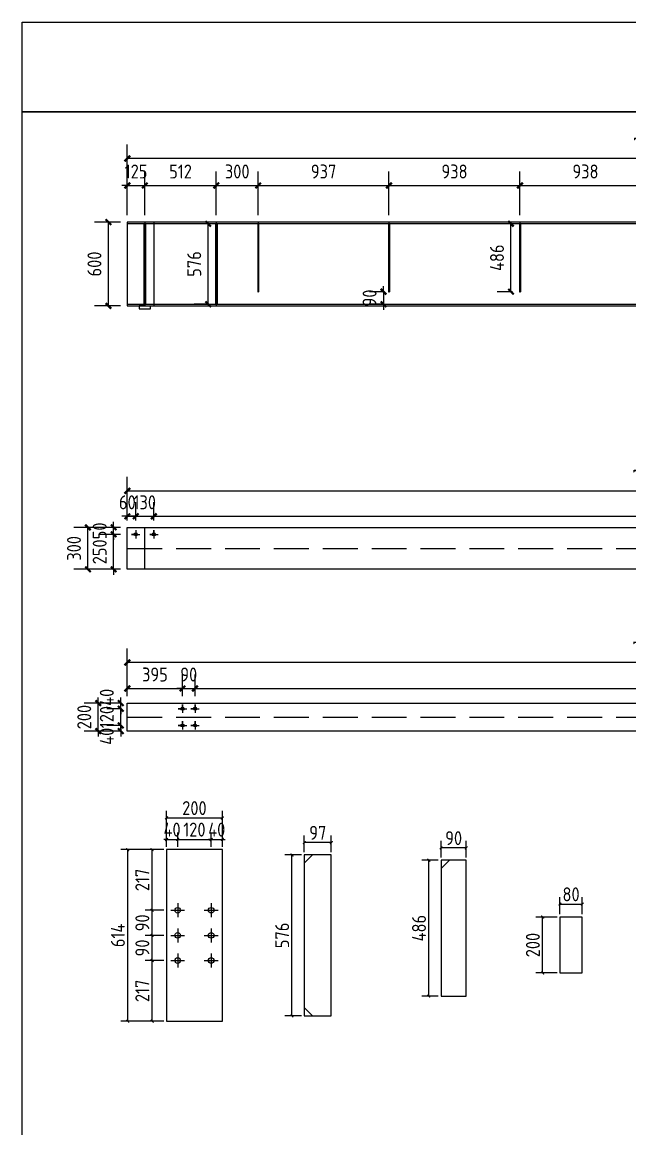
# Model space of a CAD drawing. Extents: x 411778 to 673094, y -11605 to 324395.
# Drawn here: x 472618 to 476971, y 127474 to 135395 of the extents above; entities that cross this region are included whole.
import ezdxf

# ---------------------------------------------------------------- set-up
doc = ezdxf.new("R2010")
doc.units = 0
doc.header["$LTSCALE"] = 1000
doc.header["$MEASUREMENT"] = 0
doc.linetypes.add('DASH', pattern=[0.35, 0.25, -0.1])
doc.styles.get("Standard").update_dxf_attribs({"font": 'gbenor.shx', "bigfont": 'gbcbig.shx'})
doc.dimstyles.get("Standard").update_dxf_attribs({"dimscale": 100, "dimtxt": 3.5, "dimasz": 1, "dimexe": 2.5, "dimexo": 3, "dimgap": 1.5, "dimtad": 1, "dimdec": 0, "dimzin": 0, "dimdsep": 46, "dimtxsty": 'Standard', "dimblk": 'ARCHTICK', "dimcen": 0.09, "dimadec": 0, "dimazin": 0, "dimtfac": 1, "dimtdec": 0, "dimtix": 1, "dimtmove": 2, "dimatfit": 3, "dimfxl": 1, "dimtolj": 1, "dimtzin": 0, "dimarcsym": 0})

# ---------------------------------------------------------------- blocks, each defined once
blk = doc.blocks.new('_ArchTick')
at = {"color": 0, "linetype": 'ByBlock', "const_width": 0.4}
blk.add_lwpolyline([(-0.5, -0.5), (0.5, 0.5)], dxfattribs=at)
blk = doc.blocks.new('*D550')
at = {"color": 3, "lineweight": -2}
for p, q in [((473322, 133964), (473136.5, 133964)), ((473236.5, 133364), (473236.5, 133964)), ((473322, 133364), (473136.5, 133364))]:
    blk.add_line(p, q, dxfattribs=at)
at = {"layer": 'Defpoints', "color": 0}
for p in [(473236.5, 133964), (473372, 133964), (473372, 133364)]:
    blk.add_point(p, dxfattribs=at)
at = {"color": 3, "lineweight": -2, "xscale": 40, "yscale": 40, "zscale": 40}
for p, rotation in [((473236.5, 133964), 90), ((473236.5, 133364), 270)]:
    blk.add_blockref('_ArchTick', p, dxfattribs=dict(at, rotation=rotation))
at = {"color": 0, "insert": (473136.5, 133664), "char_height": 100, "attachment_point": 5, "rotation": 90}
blk.add_mtext('\\A1;600', dxfattribs=at)
blk = doc.blocks.new('*D551')
at = {"color": 3, "lineweight": -2}
for p, q in [((475199, 133466), (475107, 133466)), ((475207, 133466), (475207, 133506)), ((475207, 133466), (475207, 133376)), ((475199, 133376), (475107, 133376)), ((475207, 133376), (475207, 133336))]:
    blk.add_line(p, q, dxfattribs=at)
at = {"layer": 'Defpoints', "color": 0}
for p in [(475249, 133466), (475207, 133376), (475249, 133376)]:
    blk.add_point(p, dxfattribs=at)
at = {"color": 3, "lineweight": -2, "xscale": 40, "yscale": 40, "zscale": 40}
for p, rotation in [((475207, 133466), 270), ((475207, 133376), 90)]:
    blk.add_blockref('_ArchTick', p, dxfattribs=dict(at, rotation=rotation))
at = {"color": 0, "insert": (475107, 133421), "char_height": 100, "attachment_point": 5, "rotation": 90}
blk.add_mtext('\\A1;90', dxfattribs=at)
blk = doc.blocks.new('*D552')
at = {"color": 3, "lineweight": -2}
for p, q in [((476131, 133952), (476019.5, 133952)), ((476119.5, 133466), (476119.5, 133952)), ((476131, 133466), (476019.5, 133466))]:
    blk.add_line(p, q, dxfattribs=at)
at = {"layer": 'Defpoints', "color": 0}
for p in [(476119.5, 133952), (476181, 133952), (476181, 133466)]:
    blk.add_point(p, dxfattribs=at)
at = {"color": 3, "lineweight": -2, "xscale": 40, "yscale": 40, "zscale": 40}
for p, rotation in [((476119.5, 133952), 90), ((476119.5, 133466), 270)]:
    blk.add_blockref('_ArchTick', p, dxfattribs=dict(at, rotation=rotation))
at = {"color": 0, "insert": (476019.5, 133709), "char_height": 100, "attachment_point": 5, "rotation": 90}
blk.add_mtext('\\A1;486', dxfattribs=at)
blk = doc.blocks.new('*D553')
at = {"color": 3, "lineweight": -2}
for p, q in [((473953, 133952), (473851, 133952)), ((473951, 133376), (473951, 133952)), ((473953, 133376), (473851, 133376))]:
    blk.add_line(p, q, dxfattribs=at)
at = {"layer": 'Defpoints', "color": 0}
for p in [(473951, 133952), (474003, 133952), (474003, 133376)]:
    blk.add_point(p, dxfattribs=at)
at = {"color": 3, "lineweight": -2, "xscale": 40, "yscale": 40, "zscale": 40}
for p, rotation in [((473951, 133952), 90), ((473951, 133376), 270)]:
    blk.add_blockref('_ArchTick', p, dxfattribs=dict(at, rotation=rotation))
at = {"color": 0, "insert": (473851, 133664), "char_height": 100, "attachment_point": 5, "rotation": 90}
blk.add_mtext('\\A1;576', dxfattribs=at)
blk = doc.blocks.new('*D554')
at = {"color": 3, "lineweight": -2}
for p, q in [((473372, 134014), (473372, 134326)), ((473497, 134014), (473497, 134326)), ((473372, 134226), (473332, 134226)), ((473372, 134226), (473497, 134226)), ((473497, 134226), (473537, 134226))]:
    blk.add_line(p, q, dxfattribs=at)
at = {"layer": 'Defpoints', "color": 0}
for p in [(473497, 134226), (473372, 133964), (473497, 133964)]:
    blk.add_point(p, dxfattribs=at)
at = {"color": 3, "lineweight": -2, "xscale": 40, "yscale": 40, "zscale": 40}
blk.add_blockref('_ArchTick', (473372, 134226), dxfattribs=at)
at = {"color": 3, "lineweight": -2, "xscale": 40, "yscale": 40, "zscale": 40, "rotation": 180}
blk.add_blockref('_ArchTick', (473497, 134226), dxfattribs=at)
at = {"color": 0, "insert": (473434.5, 134326), "char_height": 100, "attachment_point": 5}
blk.add_mtext('\\A1;125', dxfattribs=at)
blk = doc.blocks.new('*D555')
at = {"color": 3, "lineweight": -2}
for p, q in [((473497, 134014), (473497, 134326)), ((474009, 134014), (474009, 134326)), ((473497, 134226), (474009, 134226))]:
    blk.add_line(p, q, dxfattribs=at)
at = {"layer": 'Defpoints', "color": 0}
for p in [(474009, 134226), (473497, 133964), (474009, 133964)]:
    blk.add_point(p, dxfattribs=at)
at = {"color": 3, "lineweight": -2, "xscale": 40, "yscale": 40, "zscale": 40, "rotation": 180}
blk.add_blockref('_ArchTick', (473497, 134226), dxfattribs=at)
at = {"color": 3, "lineweight": -2, "xscale": 40, "yscale": 40, "zscale": 40}
blk.add_blockref('_ArchTick', (474009, 134226), dxfattribs=at)
at = {"color": 0, "insert": (473753, 134326), "char_height": 100, "attachment_point": 5}
blk.add_mtext('\\A1;512', dxfattribs=at)
blk = doc.blocks.new('*D556')
at = {"color": 3, "lineweight": -2}
for p, q in [((474009, 134014), (474009, 134326)), ((474309, 134014), (474309, 134326)), ((474009, 134226), (474309, 134226))]:
    blk.add_line(p, q, dxfattribs=at)
at = {"layer": 'Defpoints', "color": 0}
for p in [(474309, 134226), (474009, 133964), (474309, 133964)]:
    blk.add_point(p, dxfattribs=at)
at = {"color": 3, "lineweight": -2, "xscale": 40, "yscale": 40, "zscale": 40, "rotation": 180}
blk.add_blockref('_ArchTick', (474009, 134226), dxfattribs=at)
at = {"color": 3, "lineweight": -2, "xscale": 40, "yscale": 40, "zscale": 40}
blk.add_blockref('_ArchTick', (474309, 134226), dxfattribs=at)
at = {"color": 0, "insert": (474159, 134326), "char_height": 100, "attachment_point": 5}
blk.add_mtext('\\A1;300', dxfattribs=at)
blk = doc.blocks.new('*D557')
at = {"color": 3, "lineweight": -2}
for p, q in [((474309, 134014), (474309, 134326)), ((475246, 134014), (475246, 134326)), ((474309, 134226), (475246, 134226))]:
    blk.add_line(p, q, dxfattribs=at)
at = {"layer": 'Defpoints', "color": 0}
for p in [(475246, 134226), (474309, 133964), (475246, 133964)]:
    blk.add_point(p, dxfattribs=at)
at = {"color": 3, "lineweight": -2, "xscale": 40, "yscale": 40, "zscale": 40, "rotation": 180}
blk.add_blockref('_ArchTick', (474309, 134226), dxfattribs=at)
at = {"color": 3, "lineweight": -2, "xscale": 40, "yscale": 40, "zscale": 40}
blk.add_blockref('_ArchTick', (475246, 134226), dxfattribs=at)
at = {"color": 0, "insert": (474777.5, 134326), "char_height": 100, "attachment_point": 5}
blk.add_mtext('\\A1;937', dxfattribs=at)
blk = doc.blocks.new('*D558')
at = {"color": 3, "lineweight": -2}
for p, q in [((475246, 134014), (475246, 134326)), ((476184, 134014), (476184, 134326)), ((475246, 134226), (476184, 134226))]:
    blk.add_line(p, q, dxfattribs=at)
at = {"layer": 'Defpoints', "color": 0}
for p in [(476184, 134226), (475246, 133964), (476184, 133964)]:
    blk.add_point(p, dxfattribs=at)
at = {"color": 3, "lineweight": -2, "xscale": 40, "yscale": 40, "zscale": 40, "rotation": 180}
blk.add_blockref('_ArchTick', (475246, 134226), dxfattribs=at)
at = {"color": 3, "lineweight": -2, "xscale": 40, "yscale": 40, "zscale": 40}
blk.add_blockref('_ArchTick', (476184, 134226), dxfattribs=at)
at = {"color": 0, "insert": (475715, 134326), "char_height": 100, "attachment_point": 5}
blk.add_mtext('\\A1;938', dxfattribs=at)
blk = doc.blocks.new('*D559')
at = {"color": 3, "lineweight": -2}
for p, q in [((476184, 134014), (476184, 134326)), ((477122, 134014), (477122, 134326)), ((476184, 134226), (477122, 134226))]:
    blk.add_line(p, q, dxfattribs=at)
at = {"layer": 'Defpoints', "color": 0}
for p in [(477122, 134226), (476184, 133964), (477122, 133964)]:
    blk.add_point(p, dxfattribs=at)
at = {"color": 3, "lineweight": -2, "xscale": 40, "yscale": 40, "zscale": 40, "rotation": 180}
blk.add_blockref('_ArchTick', (476184, 134226), dxfattribs=at)
at = {"color": 3, "lineweight": -2, "xscale": 40, "yscale": 40, "zscale": 40}
blk.add_blockref('_ArchTick', (477122, 134226), dxfattribs=at)
at = {"color": 0, "insert": (476653, 134326), "char_height": 100, "attachment_point": 5}
blk.add_mtext('\\A1;938', dxfattribs=at)
blk = doc.blocks.new('*D566')
at = {"color": 3, "lineweight": -2}
for p, q in [((473372, 134014), (473372, 134518.5)), ((480867, 134008), (480867, 134518.5)), ((480867, 134418.5), (473372, 134418.5))]:
    blk.add_line(p, q, dxfattribs=at)
at = {"layer": 'Defpoints', "color": 0}
for p in [(473372, 134418.5), (473372, 133964), (480867, 133958)]:
    blk.add_point(p, dxfattribs=at)
at = {"color": 3, "lineweight": -2, "xscale": 40, "yscale": 40, "zscale": 40, "rotation": 180}
blk.add_blockref('_ArchTick', (473372, 134418.5), dxfattribs=at)
at = {"color": 3, "lineweight": -2, "xscale": 40, "yscale": 40, "zscale": 40}
blk.add_blockref('_ArchTick', (480867, 134418.5), dxfattribs=at)
at = {"color": 0, "insert": (477119.5, 134518.5), "char_height": 100, "attachment_point": 5}
blk.add_mtext('\\A1;7495', dxfattribs=at)
blk = doc.blocks.new('*D567')
at = {"color": 3, "lineweight": -2}
for p, q in [((473372, 131829), (473372, 131958.5)), ((473432, 131829), (473432, 131958.5)), ((473372, 131858.5), (473332, 131858.5)), ((473372, 131858.5), (473432, 131858.5)), ((473432, 131858.5), (473472, 131858.5))]:
    blk.add_line(p, q, dxfattribs=at)
at = {"layer": 'Defpoints', "color": 0}
for p in [(473432, 131858.5), (473372, 131779), (473432, 131779)]:
    blk.add_point(p, dxfattribs=at)
at = {"color": 3, "lineweight": -2, "xscale": 40, "yscale": 40, "zscale": 40}
blk.add_blockref('_ArchTick', (473372, 131858.5), dxfattribs=at)
at = {"color": 3, "lineweight": -2, "xscale": 40, "yscale": 40, "zscale": 40, "rotation": 180}
blk.add_blockref('_ArchTick', (473432, 131858.5), dxfattribs=at)
at = {"color": 0, "insert": (473372, 131958.5), "char_height": 100, "attachment_point": 5}
blk.add_mtext('\\A1;60', dxfattribs=at)
blk = doc.blocks.new('*D568')
at = {"color": 3, "lineweight": -2}
for p, q in [((473562, 131829), (473562, 131958.5)), ((480807, 131829), (480807, 131958.5)), ((473562, 131858.5), (480807, 131858.5))]:
    blk.add_line(p, q, dxfattribs=at)
at = {"layer": 'Defpoints', "color": 0}
for p in [(480807, 131858.5), (473562, 131779), (480807, 131779)]:
    blk.add_point(p, dxfattribs=at)
at = {"color": 3, "lineweight": -2, "xscale": 40, "yscale": 40, "zscale": 40, "rotation": 180}
blk.add_blockref('_ArchTick', (473562, 131858.5), dxfattribs=at)
at = {"color": 3, "lineweight": -2, "xscale": 40, "yscale": 40, "zscale": 40}
blk.add_blockref('_ArchTick', (480807, 131858.5), dxfattribs=at)
at = {"color": 0, "insert": (477184.5, 131958.5), "char_height": 100, "attachment_point": 5}
blk.add_mtext('\\A1;7245', dxfattribs=at)
blk = doc.blocks.new('*D570')
at = {"color": 3, "lineweight": -2}
for p, q in [((473322, 131729), (473174, 131729)), ((473274, 131729), (473274, 131769)), ((473274, 131479), (473274, 131729)), ((473322, 131479), (473174, 131479)), ((473274, 131479), (473274, 131439))]:
    blk.add_line(p, q, dxfattribs=at)
at = {"layer": 'Defpoints', "color": 0}
for p in [(473274, 131729), (473372, 131729), (473372, 131479)]:
    blk.add_point(p, dxfattribs=at)
at = {"color": 3, "lineweight": -2, "xscale": 40, "yscale": 40, "zscale": 40}
for p, rotation in [((473274, 131729), 270), ((473274, 131479), 90)]:
    blk.add_blockref('_ArchTick', p, dxfattribs=dict(at, rotation=rotation))
at = {"color": 0, "insert": (473174, 131604), "char_height": 100, "attachment_point": 5, "rotation": 90}
blk.add_mtext('\\A1;250', dxfattribs=at)
blk = doc.blocks.new('*D571')
at = {"color": 3, "lineweight": -2}
for p, q in [((473274, 131779), (473274, 131819)), ((473322, 131779), (473174, 131779)), ((473322, 131729), (473174, 131729)), ((473274, 131729), (473274, 131779)), ((473274, 131729), (473274, 131689))]:
    blk.add_line(p, q, dxfattribs=at)
at = {"layer": 'Defpoints', "color": 0}
for p in [(473274, 131779), (473372, 131779), (473372, 131729)]:
    blk.add_point(p, dxfattribs=at)
at = {"color": 3, "lineweight": -2, "xscale": 40, "yscale": 40, "zscale": 40}
for p, rotation in [((473274, 131779), 270), ((473274, 131729), 90)]:
    blk.add_blockref('_ArchTick', p, dxfattribs=dict(at, rotation=rotation))
at = {"color": 0, "insert": (473174, 131754), "char_height": 100, "attachment_point": 5, "rotation": 90}
blk.add_mtext('\\A1;50', dxfattribs=at)
blk = doc.blocks.new('*D572')
at = {"color": 3, "lineweight": -2}
for p, q in [((473322, 131779), (472990, 131779)), ((473090, 131479), (473090, 131779)), ((473322, 131479), (472990, 131479))]:
    blk.add_line(p, q, dxfattribs=at)
at = {"layer": 'Defpoints', "color": 0}
for p in [(473090, 131779), (473372, 131779), (473372, 131479)]:
    blk.add_point(p, dxfattribs=at)
at = {"color": 3, "lineweight": -2, "xscale": 40, "yscale": 40, "zscale": 40}
for p, rotation in [((473090, 131779), 90), ((473090, 131479), 270)]:
    blk.add_blockref('_ArchTick', p, dxfattribs=dict(at, rotation=rotation))
at = {"color": 0, "insert": (472990, 131629), "char_height": 100, "attachment_point": 5, "rotation": 90}
blk.add_mtext('\\A1;300', dxfattribs=at)
blk = doc.blocks.new('*D573')
at = {"color": 3, "lineweight": -2}
for p, q in [((473372, 131829), (473372, 132141)), ((480855, 131829), (480855, 132141)), ((473372, 132041), (480855, 132041))]:
    blk.add_line(p, q, dxfattribs=at)
at = {"layer": 'Defpoints', "color": 0}
for p in [(480855, 132041), (473372, 131779), (480855, 131779)]:
    blk.add_point(p, dxfattribs=at)
at = {"color": 3, "lineweight": -2, "xscale": 40, "yscale": 40, "zscale": 40, "rotation": 180}
blk.add_blockref('_ArchTick', (473372, 132041), dxfattribs=at)
at = {"color": 3, "lineweight": -2, "xscale": 40, "yscale": 40, "zscale": 40}
blk.add_blockref('_ArchTick', (480855, 132041), dxfattribs=at)
at = {"color": 0, "insert": (477113.5, 132141), "char_height": 100, "attachment_point": 5}
blk.add_mtext('\\A1;7483', dxfattribs=at)
blk = doc.blocks.new('*D574')
at = {"color": 3, "lineweight": -2}
for p, q in [((473325, 130361.5), (473325, 130401.5)), ((473322, 130361.5), (473225, 130361.5)), ((473322, 130321.5), (473225, 130321.5)), ((473325, 130321.5), (473325, 130361.5)), ((473325, 130321.5), (473325, 130281.5))]:
    blk.add_line(p, q, dxfattribs=at)
at = {"layer": 'Defpoints', "color": 0}
for p in [(473325, 130361.5), (473372, 130361.5), (473372, 130321.5)]:
    blk.add_point(p, dxfattribs=at)
at = {"color": 3, "lineweight": -2, "xscale": 40, "yscale": 40, "zscale": 40}
for p, rotation in [((473325, 130361.5), 270), ((473325, 130321.5), 90)]:
    blk.add_blockref('_ArchTick', p, dxfattribs=dict(at, rotation=rotation))
at = {"color": 0, "insert": (473225, 130284), "char_height": 100, "attachment_point": 5, "rotation": 90}
blk.add_mtext('\\A1;40', dxfattribs=at)
blk = doc.blocks.new('*D575')
at = {"color": 3, "lineweight": -2}
for p, q in [((473322, 130481.5), (473225, 130481.5)), ((473325, 130481.5), (473325, 130521.5)), ((473325, 130361.5), (473325, 130481.5)), ((473322, 130361.5), (473225, 130361.5)), ((473325, 130361.5), (473325, 130321.5))]:
    blk.add_line(p, q, dxfattribs=at)
at = {"layer": 'Defpoints', "color": 0}
for p in [(473325, 130481.5), (473372, 130481.5), (473372, 130361.5)]:
    blk.add_point(p, dxfattribs=at)
at = {"color": 3, "lineweight": -2, "xscale": 40, "yscale": 40, "zscale": 40}
for p, rotation in [((473325, 130481.5), 270), ((473325, 130361.5), 90)]:
    blk.add_blockref('_ArchTick', p, dxfattribs=dict(at, rotation=rotation))
at = {"color": 0, "insert": (473225, 130421.5), "char_height": 100, "attachment_point": 5, "rotation": 90}
blk.add_mtext('\\A1;120', dxfattribs=at)
blk = doc.blocks.new('*D576')
at = {"color": 3, "lineweight": -2}
for p, q in [((473325, 130521.5), (473325, 130561.5)), ((473322, 130521.5), (473225, 130521.5)), ((473322, 130481.5), (473225, 130481.5)), ((473325, 130481.5), (473325, 130521.5)), ((473325, 130481.5), (473325, 130441.5))]:
    blk.add_line(p, q, dxfattribs=at)
at = {"layer": 'Defpoints', "color": 0}
for p in [(473325, 130521.5), (473372, 130521.5), (473372, 130481.5)]:
    blk.add_point(p, dxfattribs=at)
at = {"color": 3, "lineweight": -2, "xscale": 40, "yscale": 40, "zscale": 40}
for p, rotation in [((473325, 130521.5), 270), ((473325, 130481.5), 90)]:
    blk.add_blockref('_ArchTick', p, dxfattribs=dict(at, rotation=rotation))
at = {"color": 0, "insert": (473225, 130563), "char_height": 100, "attachment_point": 5, "rotation": 90}
blk.add_mtext('\\A1;40', dxfattribs=at)
blk = doc.blocks.new('*D577')
at = {"color": 3, "lineweight": -2}
for p, q in [((473163.5, 130521.5), (473163.5, 130561.5)), ((473322, 130521.5), (473063.5, 130521.5)), ((473163.5, 130321.5), (473163.5, 130521.5)), ((473322, 130321.5), (473063.5, 130321.5)), ((473163.5, 130321.5), (473163.5, 130281.5))]:
    blk.add_line(p, q, dxfattribs=at)
at = {"layer": 'Defpoints', "color": 0}
for p in [(473163.5, 130521.5), (473372, 130521.5), (473372, 130321.5)]:
    blk.add_point(p, dxfattribs=at)
at = {"color": 3, "lineweight": -2, "xscale": 40, "yscale": 40, "zscale": 40}
for p, rotation in [((473163.5, 130521.5), 270), ((473163.5, 130321.5), 90)]:
    blk.add_blockref('_ArchTick', p, dxfattribs=dict(at, rotation=rotation))
at = {"color": 0, "insert": (473063.5, 130421.5), "char_height": 100, "attachment_point": 5, "rotation": 90}
blk.add_mtext('\\A1;200', dxfattribs=at)
blk = doc.blocks.new('*D578')
at = {"color": 3, "lineweight": -2}
for p, q in [((473372, 130571.5), (473372, 130726)), ((473767, 130571.5), (473767, 130726)), ((473372, 130626), (473767, 130626))]:
    blk.add_line(p, q, dxfattribs=at)
at = {"layer": 'Defpoints', "color": 0}
for p in [(473767, 130626), (473372, 130521.5), (473767, 130521.5)]:
    blk.add_point(p, dxfattribs=at)
at = {"color": 3, "lineweight": -2, "xscale": 40, "yscale": 40, "zscale": 40, "rotation": 180}
blk.add_blockref('_ArchTick', (473372, 130626), dxfattribs=at)
at = {"color": 3, "lineweight": -2, "xscale": 40, "yscale": 40, "zscale": 40}
blk.add_blockref('_ArchTick', (473767, 130626), dxfattribs=at)
at = {"color": 0, "insert": (473569.5, 130726), "char_height": 100, "attachment_point": 5}
blk.add_mtext('\\A1;395', dxfattribs=at)
blk = doc.blocks.new('*D579')
at = {"color": 3, "lineweight": -2}
for p, q in [((473767, 130571.5), (473767, 130726)), ((473857, 130571.5), (473857, 130726)), ((473767, 130626), (473727, 130626)), ((473767, 130626), (473857, 130626)), ((473857, 130626), (473897, 130626))]:
    blk.add_line(p, q, dxfattribs=at)
at = {"layer": 'Defpoints', "color": 0}
for p in [(473857, 130626), (473767, 130521.5), (473857, 130521.5)]:
    blk.add_point(p, dxfattribs=at)
at = {"color": 3, "lineweight": -2, "xscale": 40, "yscale": 40, "zscale": 40}
blk.add_blockref('_ArchTick', (473767, 130626), dxfattribs=at)
at = {"color": 3, "lineweight": -2, "xscale": 40, "yscale": 40, "zscale": 40, "rotation": 180}
blk.add_blockref('_ArchTick', (473857, 130626), dxfattribs=at)
at = {"color": 0, "insert": (473812, 130726), "char_height": 100, "attachment_point": 5}
blk.add_mtext('\\A1;90', dxfattribs=at)
blk = doc.blocks.new('*D580')
at = {"color": 3, "lineweight": -2}
for p, q in [((473857, 130571.5), (473857, 130726)), ((480495, 130571.5), (480495, 130726)), ((473857, 130626), (480495, 130626))]:
    blk.add_line(p, q, dxfattribs=at)
at = {"layer": 'Defpoints', "color": 0}
for p in [(480495, 130626), (473857, 130521.5), (480495, 130521.5)]:
    blk.add_point(p, dxfattribs=at)
at = {"color": 3, "lineweight": -2, "xscale": 40, "yscale": 40, "zscale": 40, "rotation": 180}
blk.add_blockref('_ArchTick', (473857, 130626), dxfattribs=at)
at = {"color": 3, "lineweight": -2, "xscale": 40, "yscale": 40, "zscale": 40}
blk.add_blockref('_ArchTick', (480495, 130626), dxfattribs=at)
at = {"color": 0, "insert": (477176, 130726), "char_height": 100, "attachment_point": 5}
blk.add_mtext('\\A1;6638', dxfattribs=at)
blk = doc.blocks.new('*D583')
at = {"color": 3, "lineweight": -2}
for p, q in [((473372, 130571.5), (473372, 130912)), ((480855, 130571.5), (480855, 130912)), ((480855, 130812), (473372, 130812))]:
    blk.add_line(p, q, dxfattribs=at)
at = {"layer": 'Defpoints', "color": 0}
for p in [(473372, 130812), (473372, 130521.5), (480855, 130521.5)]:
    blk.add_point(p, dxfattribs=at)
at = {"color": 3, "lineweight": -2, "xscale": 40, "yscale": 40, "zscale": 40, "rotation": 180}
blk.add_blockref('_ArchTick', (473372, 130812), dxfattribs=at)
at = {"color": 3, "lineweight": -2, "xscale": 40, "yscale": 40, "zscale": 40}
blk.add_blockref('_ArchTick', (480855, 130812), dxfattribs=at)
at = {"color": 0, "insert": (477113.5, 130912), "char_height": 100, "attachment_point": 5}
blk.add_mtext('\\A1;7483', dxfattribs=at)
blk = doc.blocks.new('*D589')
at = {"color": 3, "lineweight": -2}
for p, q in [((473632.5, 128679), (473499.5, 128679)), ((473549.5, 128245), (473549.5, 128679)), ((473632.5, 128245), (473499.5, 128245))]:
    blk.add_line(p, q, dxfattribs=at)
at = {"layer": 'Defpoints', "color": 0}
for p in [(473549.5, 128679), (473652.5, 128679), (473652.5, 128245)]:
    blk.add_point(p, dxfattribs=at)
at = {"color": 3, "lineweight": -2, "xscale": 20, "yscale": 20, "zscale": 20}
for p, rotation in [((473549.5, 128679), 90), ((473549.5, 128245), 270)]:
    blk.add_blockref('_ArchTick', p, dxfattribs=dict(at, rotation=rotation))
at = {"color": 0, "insert": (473479.5, 128462), "char_height": 100, "attachment_point": 5, "rotation": 90}
blk.add_mtext('\\A1;217', dxfattribs=at)
blk = doc.blocks.new('*D584')
at = {"color": 3, "lineweight": -2}
for p, q in [((473632.5, 128859), (473499.5, 128859)), ((473549.5, 128679), (473549.5, 128859)), ((473632.5, 128679), (473499.5, 128679))]:
    blk.add_line(p, q, dxfattribs=at)
at = {"layer": 'Defpoints', "color": 0}
for p in [(473549.5, 128859), (473652.5, 128859), (473652.5, 128679)]:
    blk.add_point(p, dxfattribs=at)
at = {"color": 3, "lineweight": -2, "xscale": 20, "yscale": 20, "zscale": 20}
for p, rotation in [((473549.5, 128859), 90), ((473549.5, 128679), 270)]:
    blk.add_blockref('_ArchTick', p, dxfattribs=dict(at, rotation=rotation))
at = {"color": 0, "insert": (473479.5, 128769), "char_height": 100, "attachment_point": 5, "rotation": 90}
blk.add_mtext('\\A1;90', dxfattribs=at)
blk = doc.blocks.new('*D585')
at = {"color": 3, "lineweight": -2}
for p, q in [((473632.5, 129039), (473499.5, 129039)), ((473549.5, 128859), (473549.5, 129039)), ((473632.5, 128859), (473499.5, 128859))]:
    blk.add_line(p, q, dxfattribs=at)
at = {"layer": 'Defpoints', "color": 0}
for p in [(473549.5, 129039), (473652.5, 129039), (473652.5, 128859)]:
    blk.add_point(p, dxfattribs=at)
at = {"color": 3, "lineweight": -2, "xscale": 20, "yscale": 20, "zscale": 20}
for p, rotation in [((473549.5, 129039), 90), ((473549.5, 128859), 270)]:
    blk.add_blockref('_ArchTick', p, dxfattribs=dict(at, rotation=rotation))
at = {"color": 0, "insert": (473479.5, 128949), "char_height": 100, "attachment_point": 5, "rotation": 90}
blk.add_mtext('\\A1;90', dxfattribs=at)
blk = doc.blocks.new('*D590')
at = {"color": 3, "lineweight": -2}
for p, q in [((473632.5, 129473), (473499.5, 129473)), ((473549.5, 129039), (473549.5, 129473)), ((473632.5, 129039), (473499.5, 129039))]:
    blk.add_line(p, q, dxfattribs=at)
at = {"layer": 'Defpoints', "color": 0}
for p in [(473549.5, 129473), (473652.5, 129473), (473652.5, 129039)]:
    blk.add_point(p, dxfattribs=at)
at = {"color": 3, "lineweight": -2, "xscale": 20, "yscale": 20, "zscale": 20}
for p, rotation in [((473549.5, 129473), 90), ((473549.5, 129039), 270)]:
    blk.add_blockref('_ArchTick', p, dxfattribs=dict(at, rotation=rotation))
at = {"color": 0, "insert": (473479.5, 129256), "char_height": 100, "attachment_point": 5, "rotation": 90}
blk.add_mtext('\\A1;217', dxfattribs=at)
blk = doc.blocks.new('*D586')
at = {"color": 3, "lineweight": -2}
for p, q in [((473652.5, 129493), (473652.5, 129596)), ((473732.5, 129493), (473732.5, 129596)), ((473652.5, 129546), (473632.5, 129546)), ((473652.5, 129546), (473732.5, 129546)), ((473732.5, 129546), (473752.5, 129546))]:
    blk.add_line(p, q, dxfattribs=at)
at = {"layer": 'Defpoints', "color": 0}
for p in [(473732.5, 129546), (473652.5, 129473), (473732.5, 129473)]:
    blk.add_point(p, dxfattribs=at)
at = {"color": 3, "lineweight": -2, "xscale": 20, "yscale": 20, "zscale": 20}
blk.add_blockref('_ArchTick', (473652.5, 129546), dxfattribs=at)
at = {"color": 3, "lineweight": -2, "xscale": 20, "yscale": 20, "zscale": 20, "rotation": 180}
blk.add_blockref('_ArchTick', (473732.5, 129546), dxfattribs=at)
at = {"color": 0, "insert": (473692.5, 129616), "char_height": 100, "attachment_point": 5}
blk.add_mtext('\\A1;40', dxfattribs=at)
blk = doc.blocks.new('*D587')
at = {"color": 3, "lineweight": -2}
for p, q in [((473732.5, 129493), (473732.5, 129596)), ((473972.5, 129493), (473972.5, 129596)), ((473732.5, 129546), (473972.5, 129546))]:
    blk.add_line(p, q, dxfattribs=at)
at = {"layer": 'Defpoints', "color": 0}
for p in [(473972.5, 129546), (473732.5, 129473), (473972.5, 129473)]:
    blk.add_point(p, dxfattribs=at)
at = {"color": 3, "lineweight": -2, "xscale": 20, "yscale": 20, "zscale": 20, "rotation": 180}
blk.add_blockref('_ArchTick', (473732.5, 129546), dxfattribs=at)
at = {"color": 3, "lineweight": -2, "xscale": 20, "yscale": 20, "zscale": 20}
blk.add_blockref('_ArchTick', (473972.5, 129546), dxfattribs=at)
at = {"color": 0, "insert": (473852.5, 129616), "char_height": 100, "attachment_point": 5}
blk.add_mtext('\\A1;120', dxfattribs=at)
blk = doc.blocks.new('*D591')
at = {"color": 3, "lineweight": -2}
for p, q in [((473972.5, 129493), (473972.5, 129596)), ((474052.5, 129493), (474052.5, 129596)), ((473972.5, 129546), (473952.5, 129546)), ((473972.5, 129546), (474052.5, 129546)), ((474052.5, 129546), (474072.5, 129546))]:
    blk.add_line(p, q, dxfattribs=at)
at = {"layer": 'Defpoints', "color": 0}
for p in [(474052.5, 129546), (473972.5, 129473), (474052.5, 129473)]:
    blk.add_point(p, dxfattribs=at)
at = {"color": 3, "lineweight": -2, "xscale": 20, "yscale": 20, "zscale": 20}
blk.add_blockref('_ArchTick', (473972.5, 129546), dxfattribs=at)
at = {"color": 3, "lineweight": -2, "xscale": 20, "yscale": 20, "zscale": 20, "rotation": 180}
blk.add_blockref('_ArchTick', (474052.5, 129546), dxfattribs=at)
at = {"color": 0, "insert": (474012.5, 129616), "char_height": 100, "attachment_point": 5}
blk.add_mtext('\\A1;40', dxfattribs=at)
blk = doc.blocks.new('*D592')
at = {"color": 3, "lineweight": -2}
for p, q in [((473652.5, 129493), (473652.5, 129750)), ((474052.5, 129493), (474052.5, 129750)), ((473652.5, 129700), (474052.5, 129700))]:
    blk.add_line(p, q, dxfattribs=at)
at = {"layer": 'Defpoints', "color": 0}
for p in [(474052.5, 129700), (473652.5, 129473), (474052.5, 129473)]:
    blk.add_point(p, dxfattribs=at)
at = {"color": 3, "lineweight": -2, "xscale": 20, "yscale": 20, "zscale": 20, "rotation": 180}
blk.add_blockref('_ArchTick', (473652.5, 129700), dxfattribs=at)
at = {"color": 3, "lineweight": -2, "xscale": 20, "yscale": 20, "zscale": 20}
blk.add_blockref('_ArchTick', (474052.5, 129700), dxfattribs=at)
at = {"color": 0, "insert": (473852.5, 129770), "char_height": 100, "attachment_point": 5}
blk.add_mtext('\\A1;200', dxfattribs=at)
blk = doc.blocks.new('*D588')
at = {"color": 3, "lineweight": -2}
for p, q in [((473632.5, 129473), (473324.5, 129473)), ((473374.5, 128245), (473374.5, 129473)), ((473632.5, 128245), (473324.5, 128245))]:
    blk.add_line(p, q, dxfattribs=at)
at = {"layer": 'Defpoints', "color": 0}
for p in [(473374.5, 129473), (473652.5, 129473), (473652.5, 128245)]:
    blk.add_point(p, dxfattribs=at)
at = {"color": 3, "lineweight": -2, "xscale": 20, "yscale": 20, "zscale": 20}
for p, rotation in [((473374.5, 129473), 90), ((473374.5, 128245), 270)]:
    blk.add_blockref('_ArchTick', p, dxfattribs=dict(at, rotation=rotation))
at = {"color": 0, "insert": (473304.5, 128859), "char_height": 100, "attachment_point": 5, "rotation": 90}
blk.add_mtext('\\A1;614', dxfattribs=at)
blk = doc.blocks.new('*D593')
at = {"color": 3, "lineweight": -2}
for p, q in [((474619, 129435), (474501, 129435)), ((474551, 128283), (474551, 129435)), ((474619, 128283), (474501, 128283))]:
    blk.add_line(p, q, dxfattribs=at)
at = {"layer": 'Defpoints', "color": 0}
for p in [(474551, 129435), (474639, 129435), (474639, 128283)]:
    blk.add_point(p, dxfattribs=at)
at = {"color": 3, "lineweight": -2, "xscale": 20, "yscale": 20, "zscale": 20}
for p, rotation in [((474551, 129435), 90), ((474551, 128283), 270)]:
    blk.add_blockref('_ArchTick', p, dxfattribs=dict(at, rotation=rotation))
at = {"color": 0, "insert": (474481, 128859), "char_height": 100, "attachment_point": 5, "rotation": 90}
blk.add_mtext('\\A1;576', dxfattribs=at)
blk = doc.blocks.new('*D594')
at = {"color": 3, "lineweight": -2}
for p, q in [((474639, 129455), (474639, 129573)), ((474833, 129523), (474639, 129523)), ((474833, 129455), (474833, 129573))]:
    blk.add_line(p, q, dxfattribs=at)
at = {"layer": 'Defpoints', "color": 0}
for p in [(474639, 129523), (474639, 129435), (474833, 129435)]:
    blk.add_point(p, dxfattribs=at)
at = {"color": 3, "lineweight": -2, "xscale": 20, "yscale": 20, "zscale": 20, "rotation": 180}
blk.add_blockref('_ArchTick', (474639, 129523), dxfattribs=at)
at = {"color": 3, "lineweight": -2, "xscale": 20, "yscale": 20, "zscale": 20}
blk.add_blockref('_ArchTick', (474833, 129523), dxfattribs=at)
at = {"color": 0, "insert": (474736, 129593), "char_height": 100, "attachment_point": 5}
blk.add_mtext('\\A1;97', dxfattribs=at)
blk = doc.blocks.new('*D595')
at = {"color": 3, "lineweight": -2}
for p, q in [((475599, 129397), (475481, 129397)), ((475531, 128425), (475531, 129397)), ((475599, 128425), (475481, 128425))]:
    blk.add_line(p, q, dxfattribs=at)
at = {"layer": 'Defpoints', "color": 0}
for p in [(475531, 129397), (475619, 129397), (475619, 128425)]:
    blk.add_point(p, dxfattribs=at)
at = {"color": 3, "lineweight": -2, "xscale": 20, "yscale": 20, "zscale": 20}
for p, rotation in [((475531, 129397), 90), ((475531, 128425), 270)]:
    blk.add_blockref('_ArchTick', p, dxfattribs=dict(at, rotation=rotation))
at = {"color": 0, "insert": (475461, 128911), "char_height": 100, "attachment_point": 5, "rotation": 90}
blk.add_mtext('\\A1;486', dxfattribs=at)
blk = doc.blocks.new('*D596')
at = {"color": 3, "lineweight": -2}
for p, q in [((475619, 129417), (475619, 129535)), ((475799, 129417), (475799, 129535)), ((475799, 129485), (475619, 129485))]:
    blk.add_line(p, q, dxfattribs=at)
at = {"layer": 'Defpoints', "color": 0}
for p in [(475619, 129485), (475619, 129397), (475799, 129397)]:
    blk.add_point(p, dxfattribs=at)
at = {"color": 3, "lineweight": -2, "xscale": 20, "yscale": 20, "zscale": 20, "rotation": 180}
blk.add_blockref('_ArchTick', (475619, 129485), dxfattribs=at)
at = {"color": 3, "lineweight": -2, "xscale": 20, "yscale": 20, "zscale": 20}
blk.add_blockref('_ArchTick', (475799, 129485), dxfattribs=at)
at = {"color": 0, "insert": (475709, 129555), "char_height": 100, "attachment_point": 5}
blk.add_mtext('\\A1;90', dxfattribs=at)
blk = doc.blocks.new('*D597')
at = {"color": 3, "lineweight": -2}
for p, q in [((476450, 128990), (476296.5, 128990)), ((476346.5, 128590), (476346.5, 128990)), ((476450, 128590), (476296.5, 128590))]:
    blk.add_line(p, q, dxfattribs=at)
at = {"layer": 'Defpoints', "color": 0}
for p in [(476346.5, 128990), (476470, 128990), (476470, 128590)]:
    blk.add_point(p, dxfattribs=at)
at = {"color": 3, "lineweight": -2, "xscale": 20, "yscale": 20, "zscale": 20}
for p, rotation in [((476346.5, 128990), 90), ((476346.5, 128590), 270)]:
    blk.add_blockref('_ArchTick', p, dxfattribs=dict(at, rotation=rotation))
at = {"color": 0, "insert": (476276.5, 128790), "char_height": 100, "attachment_point": 5, "rotation": 90}
blk.add_mtext('\\A1;200', dxfattribs=at)
blk = doc.blocks.new('*D598')
at = {"color": 3, "lineweight": -2}
for p, q in [((476470, 129010), (476470, 129133)), ((476630, 129010), (476630, 129133)), ((476470, 129083), (476630, 129083))]:
    blk.add_line(p, q, dxfattribs=at)
at = {"layer": 'Defpoints', "color": 0}
for p in [(476630, 129083), (476470, 128990), (476630, 128990)]:
    blk.add_point(p, dxfattribs=at)
at = {"color": 3, "lineweight": -2, "xscale": 20, "yscale": 20, "zscale": 20, "rotation": 180}
blk.add_blockref('_ArchTick', (476470, 129083), dxfattribs=at)
at = {"color": 3, "lineweight": -2, "xscale": 20, "yscale": 20, "zscale": 20}
blk.add_blockref('_ArchTick', (476630, 129083), dxfattribs=at)
at = {"color": 0, "insert": (476550, 129153), "char_height": 100, "attachment_point": 5}
blk.add_mtext('\\A1;80', dxfattribs=at)
blk = doc.blocks.new('*D2691')
at = {"color": 3, "lineweight": -2}
for p, q in [((473432, 131829), (473432, 131958.5)), ((473562, 131829), (473562, 131958.5)), ((473432, 131858.5), (473392, 131858.5)), ((473432, 131858.5), (473562, 131858.5)), ((473562, 131858.5), (473602, 131858.5))]:
    blk.add_line(p, q, dxfattribs=at)
at = {"layer": 'Defpoints', "color": 0}
for p in [(473562, 131858.5), (473432, 131779), (473562, 131779)]:
    blk.add_point(p, dxfattribs=at)
at = {"color": 3, "lineweight": -2, "xscale": 40, "yscale": 40, "zscale": 40}
blk.add_blockref('_ArchTick', (473432, 131858.5), dxfattribs=at)
at = {"color": 3, "lineweight": -2, "xscale": 40, "yscale": 40, "zscale": 40, "rotation": 180}
blk.add_blockref('_ArchTick', (473562, 131858.5), dxfattribs=at)
at = {"color": 0, "insert": (473497, 131958.5), "char_height": 100, "attachment_point": 5}
blk.add_mtext('\\A1;130', dxfattribs=at)

msp = doc.modelspace()

# ---------------------------------------------------------------- linework, layer by layer
for p, q in [((473372, 133964), (473372, 133364)), ((480855, 133964), (473372, 133964)), ((480855, 133952), (473372, 133952)), ((473491, 133952), (473491, 133376)), ((473503, 133952), (473503, 133376)), ((474003, 133952), (474003, 133376)), ((474015, 133952), (474015, 133376)), ((474306, 133952), (474306, 133466)), ((474312, 133952), (474312, 133466)), ((475243, 133952), (475243, 133466)), ((475249, 133952), (475249, 133466)), ((476181, 133952), (476181, 133466)), ((476187, 133952), (476187, 133466)), ((474306, 133466), (474312, 133466)), ((475243, 133466), (475249, 133466)), ((476181, 133466), (476187, 133466)), ((473372, 133376), (480855, 133376)), ((473372, 133364), (480855, 133364)), ((473497, 133364), (473457, 133364)), ((473457, 133364), (473457, 133344)), ((473457, 133344), (473537, 133344)), ((473537, 133344), (473537, 133364)), ((473372, 131779), (480855, 131779)), ((473372, 131479), (473372, 131779)), ((473432, 131729), (473402, 131729)), ((473402, 131729), (473462, 131729)), ((473432, 131759), (473432, 131699)), ((473497, 131479), (473497, 131779)), ((473562, 131729), (473532, 131729)), ((473532, 131729), (473592, 131729)), ((473562, 131729), (473562, 131759)), ((473562, 131759), (473562, 131699)), ((480855, 131479), (473372, 131479)), ((473372, 130521.5), (480855, 130521.5)), ((473372, 130321.5), (473372, 130521.5)), ((473767, 130481.5), (473737, 130481.5)), ((473737, 130481.5), (473797, 130481.5)), ((473767, 130481.5), (473767, 130511.5)), ((473767, 130511.5), (473767, 130451.5)), ((473857, 130481.5), (473827, 130481.5)), ((473827, 130481.5), (473887, 130481.5)), ((473857, 130481.5), (473857, 130511.5)), ((473857, 130511.5), (473857, 130451.5)), ((473767, 130361.5), (473767, 130391.5)), ((473767, 130391.5), (473767, 130331.5)), ((473857, 130361.5), (473857, 130391.5)), ((473857, 130391.5), (473857, 130331.5)), ((480855, 130321.5), (473372, 130321.5)), ((473767, 130361.5), (473737, 130361.5)), ((473737, 130361.5), (473797, 130361.5)), ((473857, 130361.5), (473827, 130361.5)), ((473827, 130361.5), (473887, 130361.5)), ((473652.5, 129473), (473652.5, 128245)), ((474052.5, 129473), (473652.5, 129473)), ((474052.5, 128245), (474052.5, 129473)), ((474639, 129435), (474639, 128283)), ((474833, 129435), (474639, 129435)), ((474639, 129375), (474699, 129435)), ((474833, 128283), (474833, 129435)), ((475619, 129397), (475619, 128425)), ((475799, 129397), (475619, 129397)), ((475619, 129337), (475679, 129397)), ((475799, 128425), (475799, 129397)), ((473682.5, 129039), (473782.5, 129039)), ((473732.5, 129089), (473732.5, 128989)), ((473922.5, 129039), (474022.5, 129039)), ((473972.5, 129089), (473972.5, 128989)), ((476470, 128990), (476470, 128590)), ((476630, 128990), (476470, 128990)), ((476630, 128590), (476630, 128990)), ((473732.5, 128909), (473732.5, 128809)), ((473972.5, 128909), (473972.5, 128809)), ((473682.5, 128859), (473782.5, 128859)), ((473922.5, 128859), (474022.5, 128859)), ((473732.5, 128729), (473732.5, 128629)), ((473972.5, 128729), (473972.5, 128629)), ((473682.5, 128679), (473782.5, 128679)), ((473922.5, 128679), (474022.5, 128679)), ((476470, 128590), (476630, 128590)), ((475619, 128425), (475799, 128425)), ((474639, 128343), (474699, 128283)), ((473652.5, 128245), (474052.5, 128245)), ((474639, 128283), (474833, 128283))]:
    msp.add_line(p, q)
at = {"color": 1}
for p, q in [((473497, 133964), (473497, 133364)), ((473562, 133964), (473562, 133364)), ((474009, 133964), (474009, 133364)), ((474309, 133964), (474309, 133466)), ((475246, 133964), (475246, 133466)), ((476184, 133964), (476184, 133466))]:
    msp.add_line(p, q, dxfattribs=at)
at = {"color": 1, "linetype": 'DASH'}
for p, q in [((473372, 131629), (480855, 131629)), ((473372, 130421.5), (480855, 130421.5))]:
    msp.add_line(p, q, dxfattribs=at)
for points in [[(483013.5, 134753), (472618.5, 134753), (472618.5, 135395), (483013.5, 135395)], [(472618.5, 134753), (483013.5, 134753), (483013.5, 127403), (472618.5, 127403)]]:
    msp.add_lwpolyline(points, close=True)
for centre, radius in [((473432, 131729), 11), ((473562, 131729), 11), ((473767, 130481.5), 11), ((473857, 130481.5), 11), ((473767, 130361.5), 11), ((473857, 130361.5), 11), ((473732.5, 129039), 20), ((473972.5, 129039), 20), ((473732.5, 128859), 20), ((473972.5, 128859), 20), ((473732.5, 128679), 20), ((473972.5, 128679), 20)]:
    msp.add_circle(centre, radius)

# ---------------------------------------------------------------- dimensions: what is measured, and where the dimension line sits
for base, p1, p2, override, picture, middle in [((473372, 134418.5), (480867, 133958), (473372, 133964), {"dimtxt": 1, "dimasz": 0.4, "dimexe": 1, "dimexo": 0.5, "dimgap": 0.5, "dimclrd": 3, "dimclre": 3}, '*D566', (477119.5, 134518.5)), ((473497, 134226), (473372, 133964), (473497, 133964), {"dimtxt": 1, "dimasz": 0.4, "dimexe": 1, "dimexo": 0.5, "dimgap": 0.5, "dimclrd": 3, "dimclre": 3}, '*D554', (473434.5, 134326)), ((474009, 134226), (473497, 133964), (474009, 133964), {"dimtxt": 1, "dimasz": 0.4, "dimexe": 1, "dimexo": 0.5, "dimgap": 0.5, "dimclrd": 3, "dimclre": 3}, '*D555', (473753, 134326)), ((474309, 134226), (474009, 133964), (474309, 133964), {"dimtxt": 1, "dimasz": 0.4, "dimexe": 1, "dimexo": 0.5, "dimgap": 0.5, "dimclrd": 3, "dimclre": 3}, '*D556', (474159, 134326)), ((475246, 134226), (474309, 133964), (475246, 133964), {"dimtxt": 1, "dimasz": 0.4, "dimexe": 1, "dimexo": 0.5, "dimgap": 0.5, "dimclrd": 3, "dimclre": 3}, '*D557', (474777.5, 134326)), ((476184, 134226), (475246, 133964), (476184, 133964), {"dimtxt": 1, "dimasz": 0.4, "dimexe": 1, "dimexo": 0.5, "dimgap": 0.5, "dimclrd": 3, "dimclre": 3}, '*D558', (475715, 134326)), ((477122, 134226), (476184, 133964), (477122, 133964), {"dimtxt": 1, "dimasz": 0.4, "dimexe": 1, "dimexo": 0.5, "dimgap": 0.5, "dimclrd": 3, "dimclre": 3}, '*D559', (476653, 134326)), ((473562, 131858.5), (473432, 131779), (473562, 131779), {"dimtxt": 1, "dimasz": 0.4, "dimexe": 1, "dimexo": 0.5, "dimgap": 0.5, "dimclrd": 3, "dimclre": 3}, '*D2691', (473497, 131958.5)), ((480807, 131858.5), (473562, 131779), (480807, 131779), {"dimtxt": 1, "dimasz": 0.4, "dimexe": 1, "dimexo": 0.5, "dimgap": 0.5, "dimclrd": 3, "dimclre": 3}, '*D568', (477184.5, 131958.5)), ((473767, 130626), (473372, 130521.5), (473767, 130521.5), {"dimtxt": 1, "dimasz": 0.4, "dimexe": 1, "dimexo": 0.5, "dimgap": 0.5, "dimclrd": 3, "dimclre": 3}, '*D578', (473569.5, 130726)), ((473857, 130626), (473767, 130521.5), (473857, 130521.5), {"dimtxt": 1, "dimasz": 0.4, "dimexe": 1, "dimexo": 0.5, "dimgap": 0.5, "dimclrd": 3, "dimclre": 3}, '*D579', (473812, 130726)), ((480495, 130626), (473857, 130521.5), (480495, 130521.5), {"dimtxt": 1, "dimasz": 0.4, "dimexe": 1, "dimexo": 0.5, "dimgap": 0.5, "dimclrd": 3, "dimclre": 3}, '*D580', (477176, 130726)), ((473732.5, 129546), (473652.5, 129473), (473732.5, 129473), {"dimtxt": 1, "dimasz": 0.2, "dimexe": 0.5, "dimexo": 0.2, "dimgap": 0.2, "dimlfac": 0.5, "dimclrd": 3, "dimclre": 3}, '*D586', (473692.5, 129616)), ((473972.5, 129546), (473732.5, 129473), (473972.5, 129473), {"dimtxt": 1, "dimasz": 0.2, "dimexe": 0.5, "dimexo": 0.2, "dimgap": 0.2, "dimlfac": 0.5, "dimclrd": 3, "dimclre": 3}, '*D587', (473852.5, 129616)), ((474052.5, 129546), (473972.5, 129473), (474052.5, 129473), {"dimtxt": 1, "dimasz": 0.2, "dimexe": 0.5, "dimexo": 0.2, "dimgap": 0.2, "dimlfac": 0.5, "dimclrd": 3, "dimclre": 3}, '*D591', (474012.5, 129616))]:
    dim = msp.add_linear_dim(base=base, p1=p1, p2=p2, dimstyle='Standard', override=override)
    dim.commit()
    dim.dimension.update_dxf_attribs({"geometry": picture, "text_midpoint": middle})
for p1, p2, distance, override, picture, middle in [((473372, 133364), (473372, 133964), 135.5, {"dimtxt": 1, "dimasz": 0.4, "dimexe": 1, "dimexo": 0.5, "dimgap": 0.5, "dimclrd": 3, "dimclre": 3}, '*D550', (473136.5, 133664)), ((474003, 133376), (474003, 133952), 52, {"dimtxt": 1, "dimasz": 0.4, "dimexe": 1, "dimexo": 0.5, "dimgap": 0.5, "dimclrd": 3, "dimclre": 3}, '*D553', (473851, 133664)), ((476181, 133466), (476181, 133952), 61.5, {"dimtxt": 1, "dimasz": 0.4, "dimexe": 1, "dimexo": 0.5, "dimgap": 0.5, "dimclrd": 3, "dimclre": 3}, '*D552', (476019.5, 133709)), ((473372, 131779), (480855, 131779), 262, {"dimtxt": 1, "dimasz": 0.4, "dimexe": 1, "dimexo": 0.5, "dimgap": 0.5, "dimclrd": 3, "dimclre": 3}, '*D573', (477113.5, 132141)), ((473372, 131479), (473372, 131779), 282, {"dimtxt": 1, "dimasz": 0.4, "dimexe": 1, "dimexo": 0.5, "dimgap": 0.5, "dimclrd": 3, "dimclre": 3}, '*D572', (472990, 131629)), ((480855, 130521.5), (473372, 130521.5), -290.5, {"dimtxt": 1, "dimasz": 0.4, "dimexe": 1, "dimexo": 0.5, "dimgap": 0.5, "dimclrd": 3, "dimclre": 3}, '*D583', (477113.5, 130912)), ((473372, 130321.5), (473372, 130521.5), 208.5, {"dimtxt": 1, "dimasz": 0.4, "dimexe": 1, "dimexo": 0.5, "dimgap": 0.5, "dimclrd": 3, "dimclre": 3}, '*D577', (473063.5, 130421.5)), ((473652.5, 129473), (474052.5, 129473), 227, {"dimtxt": 1, "dimasz": 0.2, "dimexe": 0.5, "dimexo": 0.2, "dimgap": 0.2, "dimlfac": 0.5, "dimclrd": 3, "dimclre": 3}, '*D592', (473852.5, 129770)), ((474833, 129435), (474639, 129435), -88, {"dimtxt": 1, "dimasz": 0.2, "dimexe": 0.5, "dimexo": 0.2, "dimgap": 0.2, "dimlfac": 0.5, "dimclrd": 3, "dimclre": 3}, '*D594', (474736, 129593)), ((475799, 129397), (475619, 129397), -88, {"dimtxt": 1, "dimasz": 0.2, "dimexe": 0.5, "dimexo": 0.2, "dimgap": 0.2, "dimlfac": 0.5, "dimclrd": 3, "dimclre": 3}, '*D596', (475709, 129555)), ((473652.5, 128245), (473652.5, 129473), 278, {"dimtxt": 1, "dimasz": 0.2, "dimexe": 0.5, "dimexo": 0.2, "dimgap": 0.2, "dimlfac": 0.5, "dimclrd": 3, "dimclre": 3}, '*D588', (473304.5, 128859)), ((474639, 128283), (474639, 129435), 88, {"dimtxt": 1, "dimasz": 0.2, "dimexe": 0.5, "dimexo": 0.2, "dimgap": 0.2, "dimlfac": 0.5, "dimclrd": 3, "dimclre": 3}, '*D593', (474481, 128859)), ((475619, 128425), (475619, 129397), 88, {"dimtxt": 1, "dimasz": 0.2, "dimexe": 0.5, "dimexo": 0.2, "dimgap": 0.2, "dimlfac": 0.5, "dimclrd": 3, "dimclre": 3}, '*D595', (475461, 128911)), ((476470, 128990), (476630, 128990), 93, {"dimtxt": 1, "dimasz": 0.2, "dimexe": 0.5, "dimexo": 0.2, "dimgap": 0.2, "dimlfac": 0.5, "dimclrd": 3, "dimclre": 3}, '*D598', (476550, 129153)), ((476470, 128590), (476470, 128990), 123.5, {"dimtxt": 1, "dimasz": 0.2, "dimexe": 0.5, "dimexo": 0.2, "dimgap": 0.2, "dimlfac": 0.5, "dimclrd": 3, "dimclre": 3}, '*D597', (476276.5, 128790))]:
    dim = msp.add_aligned_dim(p1=p1, p2=p2, distance=distance, dimstyle='Standard', override=override)
    dim.commit()
    dim.dimension.update_dxf_attribs({"geometry": picture, "text_midpoint": middle})
for base, p1, p2, override, picture, middle in [((475207, 133376), (475249, 133466), (475249, 133376), {"dimtxt": 1, "dimasz": 0.4, "dimexe": 1, "dimexo": 0.5, "dimgap": 0.5, "dimclrd": 3, "dimclre": 3}, '*D551', (475107, 133421)), ((473274, 131779), (473372, 131729), (473372, 131779), {"dimtxt": 1, "dimasz": 0.4, "dimexe": 1, "dimexo": 0.5, "dimgap": 0.5, "dimclrd": 3, "dimclre": 3}, '*D571', (473174, 131754)), ((473274, 131729), (473372, 131479), (473372, 131729), {"dimtxt": 1, "dimasz": 0.4, "dimexe": 1, "dimexo": 0.5, "dimgap": 0.5, "dimclrd": 3, "dimclre": 3}, '*D570', (473174, 131604)), ((473325, 130481.5), (473372, 130361.5), (473372, 130481.5), {"dimtxt": 1, "dimasz": 0.4, "dimexe": 1, "dimexo": 0.5, "dimgap": 0.5, "dimclrd": 3, "dimclre": 3}, '*D575', (473225, 130421.5)), ((473549.5, 129473), (473652.5, 129039), (473652.5, 129473), {"dimtxt": 1, "dimasz": 0.2, "dimexe": 0.5, "dimexo": 0.2, "dimgap": 0.2, "dimlfac": 0.5, "dimclrd": 3, "dimclre": 3}, '*D590', (473479.5, 129256)), ((473549.5, 129039), (473652.5, 128859), (473652.5, 129039), {"dimtxt": 1, "dimasz": 0.2, "dimexe": 0.5, "dimexo": 0.2, "dimgap": 0.2, "dimlfac": 0.5, "dimclrd": 3, "dimclre": 3}, '*D585', (473479.5, 128949)), ((473549.5, 128859), (473652.5, 128679), (473652.5, 128859), {"dimtxt": 1, "dimasz": 0.2, "dimexe": 0.5, "dimexo": 0.2, "dimgap": 0.2, "dimlfac": 0.5, "dimclrd": 3, "dimclre": 3}, '*D584', (473479.5, 128769)), ((473549.5, 128679), (473652.5, 128245), (473652.5, 128679), {"dimtxt": 1, "dimasz": 0.2, "dimexe": 0.5, "dimexo": 0.2, "dimgap": 0.2, "dimlfac": 0.5, "dimclrd": 3, "dimclre": 3}, '*D589', (473479.5, 128462))]:
    dim = msp.add_linear_dim(base=base, p1=p1, p2=p2, angle=90, dimstyle='Standard', override=override)
    dim.commit()
    dim.dimension.update_dxf_attribs({"geometry": picture, "text_midpoint": middle})
dim = msp.add_linear_dim(base=(473432, 131858.5), p1=(473372, 131779), p2=(473432, 131779), dimstyle='Standard', override={"dimtxt": 1, "dimasz": 0.4, "dimexe": 1, "dimexo": 0.5, "dimgap": 0.5, "dimclrd": 3, "dimclre": 3})
dim.commit()
dim.dimension.update_dxf_attribs({"geometry": '*D567', "text_midpoint": (473372, 131958.5), "dimtype": 160})
for base, p1, p2, picture, middle in [((473325, 130521.5), (473372, 130481.5), (473372, 130521.5), '*D576', (473225, 130563)), ((473325, 130361.5), (473372, 130321.5), (473372, 130361.5), '*D574', (473225, 130284))]:
    dim = msp.add_linear_dim(base=base, p1=p1, p2=p2, angle=90, dimstyle='Standard', override={"dimtxt": 1, "dimasz": 0.4, "dimexe": 1, "dimexo": 0.5, "dimgap": 0.5, "dimclrd": 3, "dimclre": 3})
    dim.commit()
    dim.dimension.update_dxf_attribs({"geometry": picture, "text_midpoint": middle, "dimtype": 160})

doc.saveas('drawing.dxf')
